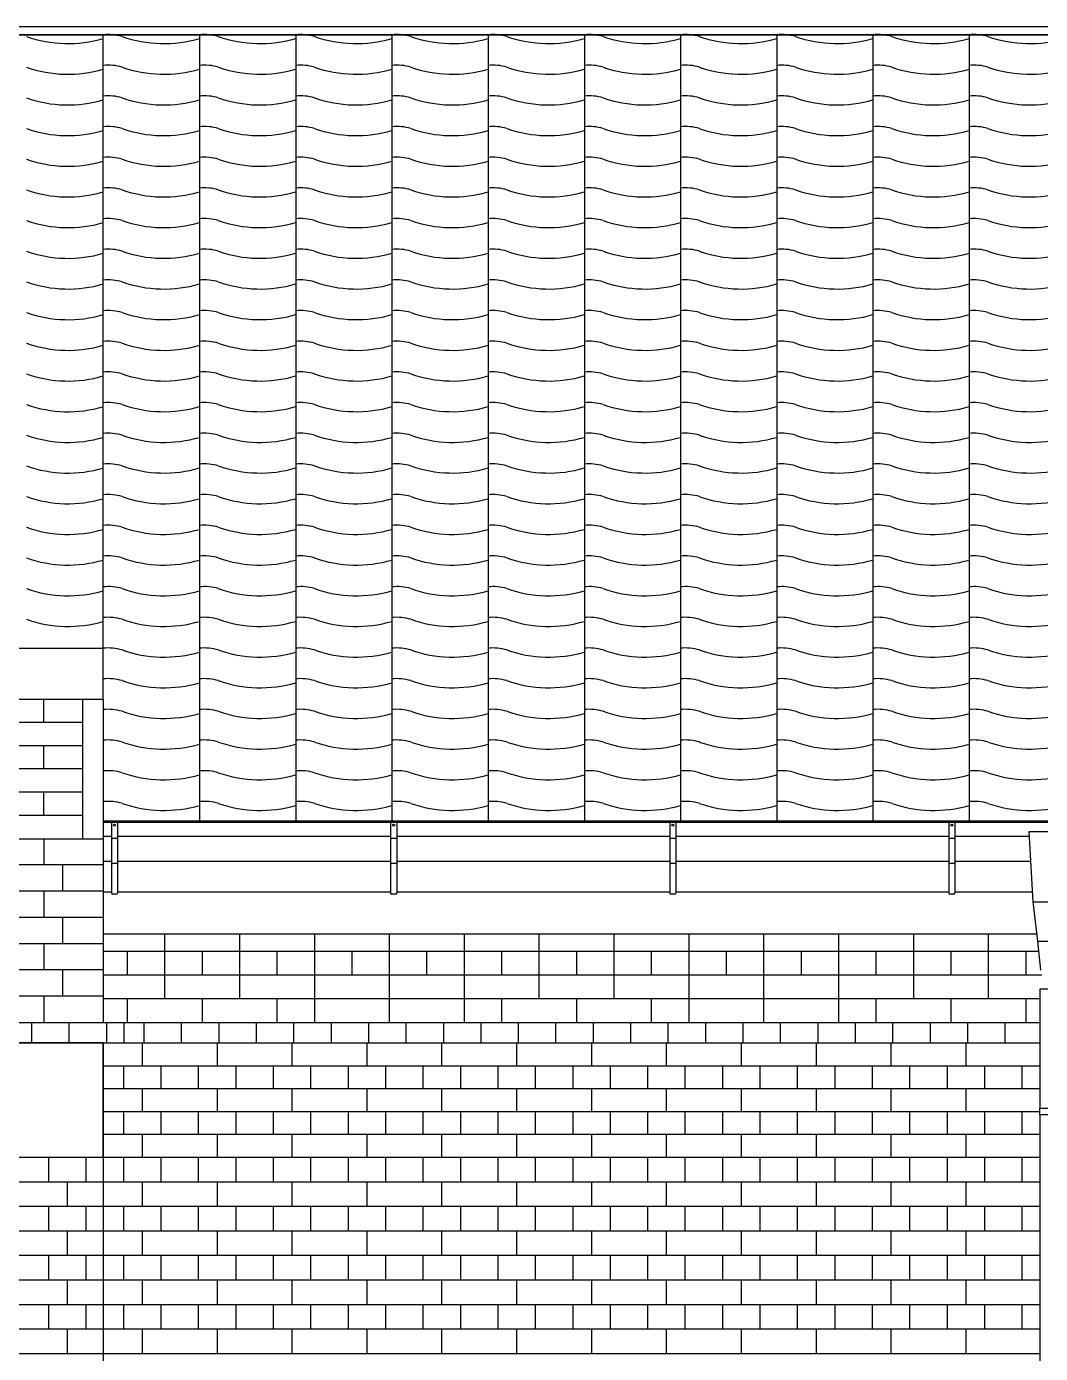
# Model space of a CAD drawing. Extents: x 101185 to 134825, y -129942 to -106182.
# Drawn here: x 120034 to 123013, y -118024 to -114124 of the extents above; entities that cross this region are included whole.
import ezdxf

# ---------------------------------------------------------------- set-up
doc = ezdxf.new("R2010")
doc.units = 0
doc.header["$LTSCALE"] = 50
doc.header["$MEASUREMENT"] = 0
for name, color, linetype in [('ele-3', 6, 'CONTINUOUS'), ('h', 5, 'CONTINUOUS'), ('HAT', 5, 'CONTINUOUS'), ('HATCH', 5, 'CONTINUOUS'), ('W-1', 3, 'CONTINUOUS'), ('WALLI', 4, 'CONTINUOUS'), ('WID', 4, 'CONTINUOUS')]:
    doc.layers.add(name, color=color, linetype=linetype)

msp = doc.modelspace()

# ---------------------------------------------------------------- linework, layer by layer
at = {"layer": 'ele-3'}
for p, q in [((112683.4, -114124.2), (123125.3, -114124.2)), ((123011.9, -116952.4), (123086.9, -116952.4)), ((123011.9, -117302.9), (123011.9, -116952.4)), ((120259.4, -117178.5), (123011.9, -117178.5)), ((120259.4, -117245.7), (123011.9, -117245.7)), ((120259.4, -117312.9), (123010.9, -117312.9)), ((123011.9, -118187.3), (123011.9, -117322.9)), ((120259.4, -117380.1), (123011.9, -117380.1)), ((120259.4, -117447.3), (123011.9, -117447.3))]:
    msp.add_line(p, q, dxfattribs=at)
for points in [[(120049.4, -117111.3), (120049.4, -117051.3)], [(120159.4, -117111.3), (120159.4, -117051.3)], [(120269.4, -117111.3), (120269.4, -117051.3)], [(120379.4, -117111.3), (120379.4, -117051.3)], [(120489.4, -117111.3), (120489.4, -117051.3)], [(120599.4, -117111.3), (120599.4, -117051.3)], [(120709.4, -117111.3), (120709.4, -117051.3)], [(120819.4, -117111.3), (120819.4, -117051.3)], [(120929.4, -117111.3), (120929.4, -117051.3)], [(121039.4, -117111.3), (121039.4, -117051.3)], [(121149.4, -117111.3), (121149.4, -117051.3)], [(121259.4, -117111.3), (121259.4, -117051.3)], [(121369.4, -117111.3), (121369.4, -117051.3)], [(121479.4, -117111.3), (121479.4, -117051.3)], [(121589.4, -117111.3), (121589.4, -117051.3)], [(121699.4, -117111.3), (121699.4, -117051.3)], [(121809.4, -117111.3), (121809.4, -117051.3)], [(121919.4, -117111.3), (121919.4, -117051.3)], [(122029.4, -117111.3), (122029.4, -117051.3)], [(122139.4, -117111.3), (122139.4, -117051.3)], [(122249.4, -117111.3), (122249.4, -117051.3)], [(122359.4, -117111.3), (122359.4, -117051.3)], [(122469.4, -117111.3), (122469.4, -117051.3)], [(122579.4, -117111.3), (122579.4, -117051.3)], [(122689.4, -117111.3), (122689.4, -117051.3)], [(122799.4, -117111.3), (122799.4, -117051.3)], [(122909.4, -117111.3), (122909.4, -117051.3)], [(120374.4, -117178.5), (120374.4, -117111.3)], [(120594.4, -117178.5), (120594.4, -117111.3)], [(120814.4, -117178.5), (120814.4, -117111.3)], [(121034.4, -117178.5), (121034.4, -117111.3)], [(121254.4, -117178.5), (121254.4, -117111.3)], [(121474.4, -117178.5), (121474.4, -117111.3)], [(121694.4, -117178.5), (121694.4, -117111.3)], [(121914.4, -117178.5), (121914.4, -117111.3)], [(122134.4, -117178.5), (122134.4, -117111.3)], [(122354.4, -117178.5), (122354.4, -117111.3)], [(122574.4, -117178.5), (122574.4, -117111.3)], [(122794.4, -117178.5), (122794.4, -117111.3)], [(120319.4, -117245.7), (120319.4, -117178.5)], [(120429.4, -117245.7), (120429.4, -117178.5)], [(120539.4, -117245.7), (120539.4, -117178.5)], [(120649.4, -117245.7), (120649.4, -117178.5)], [(120759.4, -117245.7), (120759.4, -117178.5)], [(120869.4, -117245.7), (120869.4, -117178.5)], [(120979.4, -117245.7), (120979.4, -117178.5)], [(121089.4, -117245.7), (121089.4, -117178.5)], [(121199.4, -117245.7), (121199.4, -117178.5)], [(121309.4, -117245.7), (121309.4, -117178.5)], [(121419.4, -117245.7), (121419.4, -117178.5)], [(121529.4, -117245.7), (121529.4, -117178.5)], [(121639.4, -117245.7), (121639.4, -117178.5)], [(121749.4, -117245.7), (121749.4, -117178.5)], [(121859.4, -117245.7), (121859.4, -117178.5)], [(121969.4, -117245.7), (121969.4, -117178.5)], [(122079.4, -117245.7), (122079.4, -117178.5)], [(122189.4, -117245.7), (122189.4, -117178.5)], [(122299.4, -117245.7), (122299.4, -117178.5)], [(122409.4, -117245.7), (122409.4, -117178.5)], [(122519.4, -117245.7), (122519.4, -117178.5)], [(122629.4, -117245.7), (122629.4, -117178.5)], [(122739.4, -117245.7), (122739.4, -117178.5)], [(122849.4, -117245.7), (122849.4, -117178.5)], [(122959.4, -117245.7), (122959.4, -117178.5)], [(120374.4, -117312.9), (120374.4, -117245.7)], [(120594.4, -117312.9), (120594.4, -117245.7)], [(120814.4, -117312.9), (120814.4, -117245.7)], [(121034.4, -117312.9), (121034.4, -117245.7)], [(121254.4, -117312.9), (121254.4, -117245.7)], [(121474.4, -117312.9), (121474.4, -117245.7)], [(121694.4, -117312.9), (121694.4, -117245.7)], [(121914.4, -117312.9), (121914.4, -117245.7)], [(122134.4, -117312.9), (122134.4, -117245.7)], [(122354.4, -117312.9), (122354.4, -117245.7)], [(122574.4, -117312.9), (122574.4, -117245.7)], [(122794.4, -117312.9), (122794.4, -117245.7)], [(120319.4, -117380.1), (120319.4, -117312.9)], [(120429.4, -117380.1), (120429.4, -117312.9)], [(120539.4, -117380.1), (120539.4, -117312.9)], [(120649.4, -117380.1), (120649.4, -117312.9)], [(120759.4, -117380.1), (120759.4, -117312.9)], [(120869.4, -117380.1), (120869.4, -117312.9)], [(120979.4, -117380.1), (120979.4, -117312.9)], [(121089.4, -117380.1), (121089.4, -117312.9)], [(121199.4, -117380.1), (121199.4, -117312.9)], [(121309.4, -117380.1), (121309.4, -117312.9)], [(121419.4, -117380.1), (121419.4, -117312.9)], [(121529.4, -117380.1), (121529.4, -117312.9)], [(121639.4, -117380.1), (121639.4, -117312.9)], [(121749.4, -117380.1), (121749.4, -117312.9)], [(121859.4, -117380.1), (121859.4, -117312.9)], [(121969.4, -117380.1), (121969.4, -117312.9)], [(122079.4, -117380.1), (122079.4, -117312.9)], [(122189.4, -117380.1), (122189.4, -117312.9)], [(122299.4, -117380.1), (122299.4, -117312.9)], [(122409.4, -117380.1), (122409.4, -117312.9)], [(122519.4, -117380.1), (122519.4, -117312.9)], [(122629.4, -117380.1), (122629.4, -117312.9)], [(122739.4, -117380.1), (122739.4, -117312.9)], [(122849.4, -117380.1), (122849.4, -117312.9)], [(122959.4, -117380.1), (122959.4, -117312.9)], [(120374.4, -117447.3), (120374.4, -117380.1)], [(120594.4, -117447.3), (120594.4, -117380.1)], [(120814.4, -117447.3), (120814.4, -117380.1)], [(121034.4, -117447.3), (121034.4, -117380.1)], [(121254.4, -117447.3), (121254.4, -117380.1)], [(121474.4, -117447.3), (121474.4, -117380.1)], [(121694.4, -117447.3), (121694.4, -117380.1)], [(121914.4, -117447.3), (121914.4, -117380.1)], [(122134.4, -117447.3), (122134.4, -117380.1)], [(122354.4, -117447.3), (122354.4, -117380.1)], [(122574.4, -117447.3), (122574.4, -117380.1)], [(122794.4, -117447.3), (122794.4, -117380.1)]]:
    msp.add_lwpolyline(points, dxfattribs=at)
at = {"layer": 'h'}
for p, q in [((120084.4, -116511.3), (120084.4, -116588.5)), ((120259.4, -116588.5), (119799.4, -116588.5)), ((120139.4, -116588.5), (120139.4, -116665.6)), ((120259.4, -116665.6), (119799.4, -116665.6)), ((120084.4, -116665.6), (120084.4, -116742.8)), ((120259.4, -116742.8), (119799.4, -116742.8)), ((120139.4, -116742.8), (120139.4, -116819.9)), ((120259.4, -116819.9), (119799.4, -116819.9)), ((120084.4, -116819.9), (120084.4, -116897.1)), ((120259.4, -116841.3), (123008, -116841.3)), ((120259.4, -116897.1), (119799.4, -116897.1)), ((120139.4, -116897.1), (120139.4, -116974.2)), ((120259.4, -116911.3), (123016.4, -116911.3)), ((120259.4, -116974.2), (119799.4, -116974.2)), ((120084.4, -116974.2), (120084.4, -117051.3)), ((120259.4, -116981.3), (123011.9, -116981.3)), ((120259.4, -117519.4), (123011.9, -117519.4)), ((120259.4, -117591.5), (123011.9, -117591.5)), ((120259.4, -117663.6), (123011.9, -117663.6)), ((120259.4, -117735.7), (123011.9, -117735.7)), ((120259.4, -117807.9), (123011.9, -117807.9)), ((120259.4, -117880), (123011.9, -117880)), ((120259.4, -117952.1), (123011.9, -117952.1)), ((120259.4, -118024.2), (123011.9, -118024.2))]:
    msp.add_line(p, q, dxfattribs=at)
for points in [[(120439.4, -116791.3), (120439.4, -116841.3)], [(120659.4, -116791.3), (120659.4, -116841.3)], [(120879.4, -116791.3), (120879.4, -116841.3)], [(121099.4, -116791.3), (121099.4, -116841.3)], [(121319.4, -116791.3), (121319.4, -116841.3)], [(121539.4, -116791.3), (121539.4, -116841.3)], [(121759.4, -116791.3), (121759.4, -116841.3)], [(121979.4, -116791.3), (121979.4, -116841.3)], [(122199.4, -116791.3), (122199.4, -116841.3)], [(122419.4, -116791.3), (122419.4, -116841.3)], [(122639.4, -116791.3), (122639.4, -116841.3)], [(122859.4, -116791.3), (122859.4, -116841.3)], [(120329.4, -116841.3), (120329.4, -116911.3)], [(120439.4, -116841.3), (120439.4, -116911.3)], [(120549.4, -116841.3), (120549.4, -116911.3)], [(120659.4, -116841.3), (120659.4, -116911.3)], [(120769.4, -116841.3), (120769.4, -116911.3)], [(120879.4, -116841.3), (120879.4, -116911.3)], [(120989.4, -116841.3), (120989.4, -116911.3)], [(121099.4, -116841.3), (121099.4, -116911.3)], [(121209.4, -116841.3), (121209.4, -116911.3)], [(121319.4, -116841.3), (121319.4, -116911.3)], [(121429.4, -116841.3), (121429.4, -116911.3)], [(121539.4, -116841.3), (121539.4, -116911.3)], [(121649.4, -116841.3), (121649.4, -116911.3)], [(121759.4, -116841.3), (121759.4, -116911.3)], [(121869.4, -116841.3), (121869.4, -116911.3)], [(121979.4, -116841.3), (121979.4, -116911.3)], [(122089.4, -116841.3), (122089.4, -116911.3)], [(122199.4, -116841.3), (122199.4, -116911.3)], [(122309.4, -116841.3), (122309.4, -116911.3)], [(122419.4, -116841.3), (122419.4, -116911.3)], [(122529.4, -116841.3), (122529.4, -116911.3)], [(122639.4, -116841.3), (122639.4, -116911.3)], [(122749.4, -116841.3), (122749.4, -116911.3)], [(122859.4, -116841.3), (122859.4, -116911.3)], [(122969.4, -116841.3), (122969.4, -116911.3)], [(120439.4, -116911.3), (120439.4, -116981.3)], [(120659.4, -116911.3), (120659.4, -116981.3)], [(120879.4, -116911.3), (120879.4, -116981.3)], [(121099.4, -116911.3), (121099.4, -116981.3)], [(121319.4, -116911.3), (121319.4, -116981.3)], [(121539.4, -116911.3), (121539.4, -116981.3)], [(121759.4, -116911.3), (121759.4, -116981.3)], [(121979.4, -116911.3), (121979.4, -116981.3)], [(122199.4, -116911.3), (122199.4, -116981.3)], [(122419.4, -116911.3), (122419.4, -116981.3)], [(122639.4, -116911.3), (122639.4, -116981.3)], [(122859.4, -116911.3), (122859.4, -116981.3)], [(120329.4, -116981.3), (120329.4, -117051.3)], [(120549.4, -116981.3), (120549.4, -117051.3)], [(120769.4, -116981.3), (120769.4, -117051.3)], [(120879.4, -116981.3), (120879.4, -117051.3)], [(121099.4, -116981.3), (121099.4, -117051.3)], [(121319.4, -116981.3), (121319.4, -117051.3)], [(121429.4, -116981.3), (121429.4, -117051.3)], [(121649.4, -116981.3), (121649.4, -117051.3)], [(121869.4, -116981.3), (121869.4, -117051.3)], [(121979.4, -116981.3), (121979.4, -117051.3)], [(122199.4, -116981.3), (122199.4, -117051.3)], [(122419.4, -116981.3), (122419.4, -117051.3)], [(122529.4, -116981.3), (122529.4, -117051.3)], [(122749.4, -116981.3), (122749.4, -117051.3)], [(122969.4, -116981.3), (122969.4, -117051.3)], [(120319.4, -117519.4), (120319.4, -117447.3)], [(120429.4, -117519.4), (120429.4, -117447.3)], [(120539.4, -117519.4), (120539.4, -117447.3)], [(120649.4, -117519.4), (120649.4, -117447.3)], [(120759.4, -117519.4), (120759.4, -117447.3)], [(120869.4, -117519.4), (120869.4, -117447.3)], [(120979.4, -117519.4), (120979.4, -117447.3)], [(121089.4, -117519.4), (121089.4, -117447.3)], [(121199.4, -117519.4), (121199.4, -117447.3)], [(121309.4, -117519.4), (121309.4, -117447.3)], [(121419.4, -117519.4), (121419.4, -117447.3)], [(121529.4, -117519.4), (121529.4, -117447.3)], [(121639.4, -117519.4), (121639.4, -117447.3)], [(121749.4, -117519.4), (121749.4, -117447.3)], [(121859.4, -117519.4), (121859.4, -117447.3)], [(121969.4, -117519.4), (121969.4, -117447.3)], [(122079.4, -117519.4), (122079.4, -117447.3)], [(122189.4, -117519.4), (122189.4, -117447.3)], [(122299.4, -117519.4), (122299.4, -117447.3)], [(122409.4, -117519.4), (122409.4, -117447.3)], [(122519.4, -117519.4), (122519.4, -117447.3)], [(122629.4, -117519.4), (122629.4, -117447.3)], [(122739.4, -117519.4), (122739.4, -117447.3)], [(122849.4, -117519.4), (122849.4, -117447.3)], [(122959.4, -117519.4), (122959.4, -117447.3)], [(120374.4, -117591.5), (120374.4, -117519.4)], [(120594.4, -117591.5), (120594.4, -117519.4)], [(120814.4, -117591.5), (120814.4, -117519.4)], [(121034.4, -117591.5), (121034.4, -117519.4)], [(121254.4, -117591.5), (121254.4, -117519.4)], [(121474.4, -117591.5), (121474.4, -117519.4)], [(121694.4, -117591.5), (121694.4, -117519.4)], [(121914.4, -117591.5), (121914.4, -117519.4)], [(122134.4, -117591.5), (122134.4, -117519.4)], [(122354.4, -117591.5), (122354.4, -117519.4)], [(122574.4, -117591.5), (122574.4, -117519.4)], [(122794.4, -117591.5), (122794.4, -117519.4)], [(120319.4, -117663.6), (120319.4, -117591.5)], [(120429.4, -117663.6), (120429.4, -117591.5)], [(120539.4, -117663.6), (120539.4, -117591.5)], [(120649.4, -117663.6), (120649.4, -117591.5)], [(120759.4, -117663.6), (120759.4, -117591.5)], [(120869.4, -117663.6), (120869.4, -117591.5)], [(120979.4, -117663.6), (120979.4, -117591.5)], [(121089.4, -117663.6), (121089.4, -117591.5)], [(121199.4, -117663.6), (121199.4, -117591.5)], [(121309.4, -117663.6), (121309.4, -117591.5)], [(121419.4, -117663.6), (121419.4, -117591.5)], [(121529.4, -117663.6), (121529.4, -117591.5)], [(121639.4, -117663.6), (121639.4, -117591.5)], [(121749.4, -117663.6), (121749.4, -117591.5)], [(121859.4, -117663.6), (121859.4, -117591.5)], [(121969.4, -117663.6), (121969.4, -117591.5)], [(122079.4, -117663.6), (122079.4, -117591.5)], [(122189.4, -117663.6), (122189.4, -117591.5)], [(122299.4, -117663.6), (122299.4, -117591.5)], [(122409.4, -117663.6), (122409.4, -117591.5)], [(122519.4, -117663.6), (122519.4, -117591.5)], [(122629.4, -117663.6), (122629.4, -117591.5)], [(122739.4, -117663.6), (122739.4, -117591.5)], [(122849.4, -117663.6), (122849.4, -117591.5)], [(122959.4, -117663.6), (122959.4, -117591.5)], [(120374.4, -117735.7), (120374.4, -117663.6)], [(120594.4, -117735.7), (120594.4, -117663.6)], [(120814.4, -117735.7), (120814.4, -117663.6)], [(121034.4, -117735.7), (121034.4, -117663.6)], [(121254.4, -117735.7), (121254.4, -117663.6)], [(121474.4, -117735.7), (121474.4, -117663.6)], [(121694.4, -117735.7), (121694.4, -117663.6)], [(121914.4, -117735.7), (121914.4, -117663.6)], [(122134.4, -117735.7), (122134.4, -117663.6)], [(122354.4, -117735.7), (122354.4, -117663.6)], [(122574.4, -117735.7), (122574.4, -117663.6)], [(122794.4, -117735.7), (122794.4, -117663.6)], [(120319.4, -117807.9), (120319.4, -117735.7)], [(120429.4, -117807.9), (120429.4, -117735.7)], [(120539.4, -117807.9), (120539.4, -117735.7)], [(120649.4, -117807.9), (120649.4, -117735.7)], [(120759.4, -117807.9), (120759.4, -117735.7)], [(120869.4, -117807.9), (120869.4, -117735.7)], [(120979.4, -117807.9), (120979.4, -117735.7)], [(121089.4, -117807.9), (121089.4, -117735.7)], [(121199.4, -117807.9), (121199.4, -117735.7)], [(121309.4, -117807.9), (121309.4, -117735.7)], [(121419.4, -117807.9), (121419.4, -117735.7)], [(121529.4, -117807.9), (121529.4, -117735.7)], [(121639.4, -117807.9), (121639.4, -117735.7)], [(121749.4, -117807.9), (121749.4, -117735.7)], [(121859.4, -117807.9), (121859.4, -117735.7)], [(121969.4, -117807.9), (121969.4, -117735.7)], [(122079.4, -117807.9), (122079.4, -117735.7)], [(122189.4, -117807.9), (122189.4, -117735.7)], [(122299.4, -117807.9), (122299.4, -117735.7)], [(122409.4, -117807.9), (122409.4, -117735.7)], [(122519.4, -117807.9), (122519.4, -117735.7)], [(122629.4, -117807.9), (122629.4, -117735.7)], [(122739.4, -117807.9), (122739.4, -117735.7)], [(122849.4, -117807.9), (122849.4, -117735.7)], [(122959.4, -117807.9), (122959.4, -117735.7)], [(120374.4, -117880), (120374.4, -117807.9)], [(120594.4, -117880), (120594.4, -117807.9)], [(120814.4, -117880), (120814.4, -117807.9)], [(121034.4, -117880), (121034.4, -117807.9)], [(121254.4, -117880), (121254.4, -117807.9)], [(121474.4, -117880), (121474.4, -117807.9)], [(121694.4, -117880), (121694.4, -117807.9)], [(121914.4, -117880), (121914.4, -117807.9)], [(122134.4, -117880), (122134.4, -117807.9)], [(122354.4, -117880), (122354.4, -117807.9)], [(122574.4, -117880), (122574.4, -117807.9)], [(122794.4, -117880), (122794.4, -117807.9)], [(120319.4, -117952.1), (120319.4, -117880)], [(120429.4, -117952.1), (120429.4, -117880)], [(120539.4, -117952.1), (120539.4, -117880)], [(120649.4, -117952.1), (120649.4, -117880)], [(120759.4, -117952.1), (120759.4, -117880)], [(120869.4, -117952.1), (120869.4, -117880)], [(120979.4, -117952.1), (120979.4, -117880)], [(121089.4, -117952.1), (121089.4, -117880)], [(121199.4, -117952.1), (121199.4, -117880)], [(121309.4, -117952.1), (121309.4, -117880)], [(121419.4, -117952.1), (121419.4, -117880)], [(121529.4, -117952.1), (121529.4, -117880)], [(121639.4, -117952.1), (121639.4, -117880)], [(121749.4, -117952.1), (121749.4, -117880)], [(121859.4, -117952.1), (121859.4, -117880)], [(121969.4, -117952.1), (121969.4, -117880)], [(122079.4, -117952.1), (122079.4, -117880)], [(122189.4, -117952.1), (122189.4, -117880)], [(122299.4, -117952.1), (122299.4, -117880)], [(122409.4, -117952.1), (122409.4, -117880)], [(122519.4, -117952.1), (122519.4, -117880)], [(122629.4, -117952.1), (122629.4, -117880)], [(122739.4, -117952.1), (122739.4, -117880)], [(122849.4, -117952.1), (122849.4, -117880)], [(122959.4, -117952.1), (122959.4, -117880)], [(120374.4, -118024.2), (120374.4, -117952.1)], [(120594.4, -118024.2), (120594.4, -117952.1)], [(120814.4, -118024.2), (120814.4, -117952.1)], [(121034.4, -118024.2), (121034.4, -117952.1)], [(121254.4, -118024.2), (121254.4, -117952.1)], [(121474.4, -118024.2), (121474.4, -117952.1)], [(121694.4, -118024.2), (121694.4, -117952.1)], [(121914.4, -118024.2), (121914.4, -117952.1)], [(122134.4, -118024.2), (122134.4, -117952.1)], [(122354.4, -118024.2), (122354.4, -117952.1)], [(122574.4, -118024.2), (122574.4, -117952.1)], [(122794.4, -118024.2), (122794.4, -117952.1)]]:
    msp.add_lwpolyline(points, dxfattribs=at)
at = {"layer": 'HAT'}
for centre, radius, start, end in [((120156, -113807.3), 367, 250.5449, 286.3543), ((120273.5, -114294.1), 146.7, 73.7335, 95.5336), ((120437.8, -113801.3), 373, 250.7046, 286.2204), ((120556.2, -114294.1), 146.7, 73.7335, 95.5336), ((120720.5, -113801.3), 373, 250.7046, 286.2204), ((120838.8, -114294.1), 146.7, 73.7335, 95.5336), ((121003.2, -113801.3), 373, 250.7046, 286.2204), ((121121.5, -114294.1), 146.7, 73.7335, 95.5336), ((121285.8, -113801.3), 373, 250.7046, 286.2204), ((121404.2, -114294.1), 146.7, 73.7335, 95.5336), ((121568.5, -113801.3), 373, 250.7046, 286.2204), ((121686.8, -114294.1), 146.7, 73.7335, 95.5336), ((121851.2, -113801.3), 373, 250.7046, 286.2204), ((121969.5, -114294.1), 146.7, 73.7335, 95.5336), ((122133.8, -113801.3), 373, 250.7046, 286.2204), ((122252.2, -114294.1), 146.7, 73.7335, 95.5336), ((122416.5, -113801.3), 373, 250.7046, 286.2204), ((122534.8, -114294.1), 146.7, 73.7335, 95.5336), ((122699.2, -113801.3), 373, 250.7046, 286.2204), ((122817.5, -114294.1), 146.7, 73.7335, 95.5336), ((122981.8, -113801.3), 373, 250.7046, 286.2204), ((120156, -113897.5), 367, 250.5449, 286.3543), ((120273.5, -114384.3), 146.7, 73.7335, 95.5336), ((120437.8, -113891.4), 373, 250.7046, 286.2204), ((120556.2, -114384.3), 146.7, 73.7335, 95.5336), ((120720.5, -113891.4), 373, 250.7046, 286.2204), ((120838.8, -114384.3), 146.7, 73.7335, 95.5336), ((121003.2, -113891.4), 373, 250.7046, 286.2204), ((121121.5, -114384.3), 146.7, 73.7335, 95.5336), ((121285.8, -113891.4), 373, 250.7046, 286.2204), ((121404.2, -114384.3), 146.7, 73.7335, 95.5336), ((121568.5, -113891.4), 373, 250.7046, 286.2204), ((121686.8, -114384.3), 146.7, 73.7335, 95.5336), ((121851.2, -113891.4), 373, 250.7046, 286.2204), ((121969.5, -114384.3), 146.7, 73.7335, 95.5336), ((122133.8, -113891.4), 373, 250.7046, 286.2204), ((122252.2, -114384.3), 146.7, 73.7335, 95.5336), ((122416.5, -113891.4), 373, 250.7046, 286.2204), ((122534.8, -114384.3), 146.7, 73.7335, 95.5336), ((122699.2, -113891.4), 373, 250.7046, 286.2204), ((122817.5, -114384.3), 146.7, 73.7335, 95.5336), ((122981.8, -113891.4), 373, 250.7046, 286.2204), ((120156, -113987.7), 367, 250.5449, 286.3543), ((120273.5, -114474.4), 146.7, 73.7335, 95.5336), ((120437.8, -113981.6), 373, 250.7046, 286.2204), ((120556.2, -114474.4), 146.7, 73.7335, 95.5336), ((120720.5, -113981.6), 373, 250.7046, 286.2204), ((120838.8, -114474.4), 146.7, 73.7335, 95.5336), ((121003.2, -113981.6), 373, 250.7046, 286.2204), ((121121.5, -114474.4), 146.7, 73.7335, 95.5336), ((121285.8, -113981.6), 373, 250.7046, 286.2204), ((121404.2, -114474.4), 146.7, 73.7335, 95.5336), ((121568.5, -113981.6), 373, 250.7046, 286.2204), ((121686.8, -114474.4), 146.7, 73.7335, 95.5336), ((121851.2, -113981.6), 373, 250.7046, 286.2204), ((121969.5, -114474.4), 146.7, 73.7335, 95.5336), ((122133.8, -113981.6), 373, 250.7046, 286.2204), ((122252.2, -114474.4), 146.7, 73.7335, 95.5336), ((122416.5, -113981.6), 373, 250.7046, 286.2204), ((122534.8, -114474.4), 146.7, 73.7335, 95.5336), ((122699.2, -113981.6), 373, 250.7046, 286.2204), ((122817.5, -114474.4), 146.7, 73.7335, 95.5336), ((122981.8, -113981.6), 373, 250.7046, 286.2204), ((120156, -114077.8), 367, 250.5449, 286.3543), ((120273.5, -114564.6), 146.7, 73.7335, 95.5336), ((120437.8, -114071.8), 373, 250.7046, 286.2204), ((120556.2, -114564.6), 146.7, 73.7335, 95.5336), ((120720.5, -114071.8), 373, 250.7046, 286.2204), ((120838.8, -114564.6), 146.7, 73.7335, 95.5336), ((121003.2, -114071.8), 373, 250.7046, 286.2204), ((121121.5, -114564.6), 146.7, 73.7335, 95.5336), ((121285.8, -114071.8), 373, 250.7046, 286.2204), ((121404.2, -114564.6), 146.7, 73.7335, 95.5336), ((121568.5, -114071.8), 373, 250.7046, 286.2204), ((121686.8, -114564.6), 146.7, 73.7335, 95.5336), ((121851.2, -114071.8), 373, 250.7046, 286.2204), ((121969.5, -114564.6), 146.7, 73.7335, 95.5336), ((122133.8, -114071.8), 373, 250.7046, 286.2204), ((122252.2, -114564.6), 146.7, 73.7335, 95.5336), ((122416.5, -114071.8), 373, 250.7046, 286.2204), ((122534.8, -114564.6), 146.7, 73.7335, 95.5336), ((122699.2, -114071.8), 373, 250.7046, 286.2204), ((122817.5, -114564.6), 146.7, 73.7335, 95.5336), ((122981.8, -114071.8), 373, 250.7046, 286.2204), ((120156, -114168), 367, 250.5449, 286.3543), ((120273.5, -114654.8), 146.7, 73.7335, 95.5336), ((120437.8, -114161.9), 373, 250.7046, 286.2204), ((120556.2, -114654.8), 146.7, 73.7335, 95.5336), ((120720.5, -114161.9), 373, 250.7046, 286.2204), ((120838.8, -114654.8), 146.7, 73.7335, 95.5336), ((121003.2, -114161.9), 373, 250.7046, 286.2204), ((121121.5, -114654.8), 146.7, 73.7335, 95.5336), ((121285.8, -114161.9), 373, 250.7046, 286.2204), ((121404.2, -114654.8), 146.7, 73.7335, 95.5336), ((121568.5, -114161.9), 373, 250.7046, 286.2204), ((121686.8, -114654.8), 146.7, 73.7335, 95.5336), ((121851.2, -114161.9), 373, 250.7046, 286.2204), ((121969.5, -114654.8), 146.7, 73.7335, 95.5336), ((122133.8, -114161.9), 373, 250.7046, 286.2204), ((122252.2, -114654.8), 146.7, 73.7335, 95.5336), ((122416.5, -114161.9), 373, 250.7046, 286.2204), ((122534.8, -114654.8), 146.7, 73.7335, 95.5336), ((122699.2, -114161.9), 373, 250.7046, 286.2204), ((122817.5, -114654.8), 146.7, 73.7335, 95.5336), ((122981.8, -114161.9), 373, 250.7046, 286.2204), ((120156, -114258.1), 367, 250.5449, 286.3543), ((120273.5, -114744.9), 146.7, 73.7335, 95.5336), ((120437.8, -114252.1), 373, 250.7046, 286.2204), ((120556.2, -114744.9), 146.7, 73.7335, 95.5336), ((120720.5, -114252.1), 373, 250.7046, 286.2204), ((120838.8, -114744.9), 146.7, 73.7335, 95.5336), ((121003.2, -114252.1), 373, 250.7046, 286.2204), ((121121.5, -114744.9), 146.7, 73.7335, 95.5336), ((121285.8, -114252.1), 373, 250.7046, 286.2204), ((121404.2, -114744.9), 146.7, 73.7335, 95.5336), ((121568.5, -114252.1), 373, 250.7046, 286.2204), ((121686.8, -114744.9), 146.7, 73.7335, 95.5336), ((121851.2, -114252.1), 373, 250.7046, 286.2204), ((121969.5, -114744.9), 146.7, 73.7335, 95.5336), ((122133.8, -114252.1), 373, 250.7046, 286.2204), ((122252.2, -114744.9), 146.7, 73.7335, 95.5336), ((122416.5, -114252.1), 373, 250.7046, 286.2204), ((122534.8, -114744.9), 146.7, 73.7335, 95.5336), ((122699.2, -114252.1), 373, 250.7046, 286.2204), ((122817.5, -114744.9), 146.7, 73.7335, 95.5336), ((122981.8, -114252.1), 373, 250.7046, 286.2204), ((120156, -114348.3), 367, 250.5449, 286.3543), ((120273.5, -114835.1), 146.7, 73.7335, 95.5336), ((120437.8, -114342.2), 373, 250.7046, 286.2204), ((120556.2, -114835.1), 146.7, 73.7335, 95.5336), ((120720.5, -114342.2), 373, 250.7046, 286.2204), ((120838.8, -114835.1), 146.7, 73.7335, 95.5336), ((121003.2, -114342.2), 373, 250.7046, 286.2204), ((121121.5, -114835.1), 146.7, 73.7335, 95.5336), ((121285.8, -114342.2), 373, 250.7046, 286.2204), ((121404.2, -114835.1), 146.7, 73.7335, 95.5336), ((121568.5, -114342.2), 373, 250.7046, 286.2204), ((121686.8, -114835.1), 146.7, 73.7335, 95.5336), ((121851.2, -114342.2), 373, 250.7046, 286.2204), ((121969.5, -114835.1), 146.7, 73.7335, 95.5336), ((122133.8, -114342.2), 373, 250.7046, 286.2204), ((122252.2, -114835.1), 146.7, 73.7335, 95.5336), ((122416.5, -114342.2), 373, 250.7046, 286.2204), ((122534.8, -114835.1), 146.7, 73.7335, 95.5336), ((122699.2, -114342.2), 373, 250.7046, 286.2204), ((122817.5, -114835.1), 146.7, 73.7335, 95.5336), ((122981.8, -114342.2), 373, 250.7046, 286.2204), ((120156, -114438.5), 367, 250.5449, 286.3543), ((120273.5, -114925.2), 146.7, 73.7335, 95.5336), ((120437.8, -114432.4), 373, 250.7046, 286.2204), ((120556.2, -114925.2), 146.7, 73.7335, 95.5336), ((120720.5, -114432.4), 373, 250.7046, 286.2204), ((120838.8, -114925.2), 146.7, 73.7335, 95.5336), ((121003.2, -114432.4), 373, 250.7046, 286.2204), ((121121.5, -114925.2), 146.7, 73.7335, 95.5336), ((121285.8, -114432.4), 373, 250.7046, 286.2204), ((121404.2, -114925.2), 146.7, 73.7335, 95.5336), ((121568.5, -114432.4), 373, 250.7046, 286.2204), ((121686.8, -114925.2), 146.7, 73.7335, 95.5336), ((121851.2, -114432.4), 373, 250.7046, 286.2204), ((121969.5, -114925.2), 146.7, 73.7335, 95.5336), ((122133.8, -114432.4), 373, 250.7046, 286.2204), ((122252.2, -114925.2), 146.7, 73.7335, 95.5336), ((122416.5, -114432.4), 373, 250.7046, 286.2204), ((122534.8, -114925.2), 146.7, 73.7335, 95.5336), ((122699.2, -114432.4), 373, 250.7046, 286.2204), ((122817.5, -114925.2), 146.7, 73.7335, 95.5336), ((122981.8, -114432.4), 373, 250.7046, 286.2204), ((120156, -114528.6), 367, 250.5449, 286.3543), ((120273.5, -115015.4), 146.7, 73.7335, 95.5336), ((120437.8, -114522.6), 373, 250.7046, 286.2204), ((120556.2, -115015.4), 146.7, 73.7335, 95.5336), ((120720.5, -114522.6), 373, 250.7046, 286.2204), ((120838.8, -115015.4), 146.7, 73.7335, 95.5336), ((121003.2, -114522.6), 373, 250.7046, 286.2204), ((121121.5, -115015.4), 146.7, 73.7335, 95.5336), ((121285.8, -114522.6), 373, 250.7046, 286.2204), ((121404.2, -115015.4), 146.7, 73.7335, 95.5336), ((121568.5, -114522.6), 373, 250.7046, 286.2204), ((121686.8, -115015.4), 146.7, 73.7335, 95.5336), ((121851.2, -114522.6), 373, 250.7046, 286.2204), ((121969.5, -115015.4), 146.7, 73.7335, 95.5336), ((122133.8, -114522.6), 373, 250.7046, 286.2204), ((122252.2, -115015.4), 146.7, 73.7335, 95.5336), ((122416.5, -114522.6), 373, 250.7046, 286.2204), ((122534.8, -115015.4), 146.7, 73.7335, 95.5336), ((122699.2, -114522.6), 373, 250.7046, 286.2204), ((122817.5, -115015.4), 146.7, 73.7335, 95.5336), ((122981.8, -114522.6), 373, 250.7046, 286.2204), ((120156, -114618.8), 367, 250.5449, 286.3543), ((120273.5, -115105.6), 146.7, 73.7335, 95.5336), ((120437.8, -114612.7), 373, 250.7046, 286.2204), ((120556.2, -115105.6), 146.7, 73.7335, 95.5336), ((120720.5, -114612.7), 373, 250.7046, 286.2204), ((120838.8, -115105.6), 146.7, 73.7335, 95.5336), ((121003.2, -114612.7), 373, 250.7046, 286.2204), ((121121.5, -115105.6), 146.7, 73.7335, 95.5336), ((121285.8, -114612.7), 373, 250.7046, 286.2204), ((121404.2, -115105.6), 146.7, 73.7335, 95.5336), ((121568.5, -114612.7), 373, 250.7046, 286.2204), ((121686.8, -115105.6), 146.7, 73.7335, 95.5336), ((121851.2, -114612.7), 373, 250.7046, 286.2204), ((121969.5, -115105.6), 146.7, 73.7335, 95.5336), ((122133.8, -114612.7), 373, 250.7046, 286.2204), ((122252.2, -115105.6), 146.7, 73.7335, 95.5336), ((122416.5, -114612.7), 373, 250.7046, 286.2204), ((122534.8, -115105.6), 146.7, 73.7335, 95.5336), ((122699.2, -114612.7), 373, 250.7046, 286.2204), ((122817.5, -115105.6), 146.7, 73.7335, 95.5336), ((122981.8, -114612.7), 373, 250.7046, 286.2204), ((120273.5, -115195.7), 146.7, 73.7335, 95.5336), ((120556.2, -115195.7), 146.7, 73.7335, 95.5336), ((120838.8, -115195.7), 146.7, 73.7335, 95.5336), ((121121.5, -115195.7), 146.7, 73.7335, 95.5336), ((121404.2, -115195.7), 146.7, 73.7335, 95.5336), ((121686.8, -115195.7), 146.7, 73.7335, 95.5336), ((121969.5, -115195.7), 146.7, 73.7335, 95.5336), ((122252.2, -115195.7), 146.7, 73.7335, 95.5336), ((122534.8, -115195.7), 146.7, 73.7335, 95.5336), ((122817.5, -115195.7), 146.7, 73.7335, 95.5336), ((120156, -114708.9), 367, 250.5449, 286.3543), ((120437.8, -114702.9), 373, 250.7046, 286.2204), ((120720.5, -114702.9), 373, 250.7046, 286.2204), ((121003.2, -114702.9), 373, 250.7046, 286.2204), ((121285.8, -114702.9), 373, 250.7046, 286.2204), ((121568.5, -114702.9), 373, 250.7046, 286.2204), ((121851.2, -114702.9), 373, 250.7046, 286.2204), ((122133.8, -114702.9), 373, 250.7046, 286.2204), ((122416.5, -114702.9), 373, 250.7046, 286.2204), ((122699.2, -114702.9), 373, 250.7046, 286.2204), ((122981.8, -114702.9), 373, 250.7046, 286.2204), ((120156, -114799.1), 367, 250.5449, 286.3543), ((120273.5, -115285.9), 146.7, 73.7335, 95.5336), ((120437.8, -114793), 373, 250.7046, 286.2204), ((120556.2, -115285.9), 146.7, 73.7335, 95.5336), ((120720.5, -114793), 373, 250.7046, 286.2204), ((120838.8, -115285.9), 146.7, 73.7335, 95.5336), ((121003.2, -114793), 373, 250.7046, 286.2204), ((121121.5, -115285.9), 146.7, 73.7335, 95.5336), ((121285.8, -114793), 373, 250.7046, 286.2204), ((121404.2, -115285.9), 146.7, 73.7335, 95.5336), ((121568.5, -114793), 373, 250.7046, 286.2204), ((121686.8, -115285.9), 146.7, 73.7335, 95.5336), ((121851.2, -114793), 373, 250.7046, 286.2204), ((121969.5, -115285.9), 146.7, 73.7335, 95.5336), ((122133.8, -114793), 373, 250.7046, 286.2204), ((122252.2, -115285.9), 146.7, 73.7335, 95.5336), ((122416.5, -114793), 373, 250.7046, 286.2204), ((122534.8, -115285.9), 146.7, 73.7335, 95.5336), ((122699.2, -114793), 373, 250.7046, 286.2204), ((122817.5, -115285.9), 146.7, 73.7335, 95.5336), ((122981.8, -114793), 373, 250.7046, 286.2204), ((120156, -114889.3), 367, 250.5449, 286.3543), ((120273.5, -115376), 146.7, 73.7335, 95.5336), ((120437.8, -114883.2), 373, 250.7046, 286.2204), ((120556.2, -115376), 146.7, 73.7335, 95.5336), ((120720.5, -114883.2), 373, 250.7046, 286.2204), ((120838.8, -115376), 146.7, 73.7335, 95.5336), ((121003.2, -114883.2), 373, 250.7046, 286.2204), ((121121.5, -115376), 146.7, 73.7335, 95.5336), ((121285.8, -114883.2), 373, 250.7046, 286.2204), ((121404.2, -115376), 146.7, 73.7335, 95.5336), ((121568.5, -114883.2), 373, 250.7046, 286.2204), ((121686.8, -115376), 146.7, 73.7335, 95.5336), ((121851.2, -114883.2), 373, 250.7046, 286.2204), ((121969.5, -115376), 146.7, 73.7335, 95.5336), ((122133.8, -114883.2), 373, 250.7046, 286.2204), ((122252.2, -115376), 146.7, 73.7335, 95.5336), ((122416.5, -114883.2), 373, 250.7046, 286.2204), ((122534.8, -115376), 146.7, 73.7335, 95.5336), ((122699.2, -114883.2), 373, 250.7046, 286.2204), ((122817.5, -115376), 146.7, 73.7335, 95.5336), ((122981.8, -114883.2), 373, 250.7046, 286.2204), ((120273.5, -115466.2), 146.7, 73.7335, 95.5336), ((120556.2, -115466.2), 146.7, 73.7335, 95.5336), ((120838.8, -115466.2), 146.7, 73.7335, 95.5336), ((121121.5, -115466.2), 146.7, 73.7335, 95.5336), ((121404.2, -115466.2), 146.7, 73.7335, 95.5336), ((121686.8, -115466.2), 146.7, 73.7335, 95.5336), ((121969.5, -115466.2), 146.7, 73.7335, 95.5336), ((122252.2, -115466.2), 146.7, 73.7335, 95.5336), ((122534.8, -115466.2), 146.7, 73.7335, 95.5336), ((122817.5, -115466.2), 146.7, 73.7335, 95.5336), ((120156, -114979.4), 367, 250.5449, 286.3543), ((120437.8, -114973.4), 373, 250.7046, 286.2204), ((120720.5, -114973.4), 373, 250.7046, 286.2204), ((121003.2, -114973.4), 373, 250.7046, 286.2204), ((121285.8, -114973.4), 373, 250.7046, 286.2204), ((121568.5, -114973.4), 373, 250.7046, 286.2204), ((121851.2, -114973.4), 373, 250.7046, 286.2204), ((122133.8, -114973.4), 373, 250.7046, 286.2204), ((122416.5, -114973.4), 373, 250.7046, 286.2204), ((122699.2, -114973.4), 373, 250.7046, 286.2204), ((122981.8, -114973.4), 373, 250.7046, 286.2204), ((120156, -115069.6), 367, 250.5449, 286.3543), ((120273.5, -115556.4), 146.7, 73.7335, 95.5336), ((120437.8, -115063.5), 373, 250.7046, 286.2204), ((120556.2, -115556.4), 146.7, 73.7335, 95.5336), ((120720.5, -115063.5), 373, 250.7046, 286.2204), ((120838.8, -115556.4), 146.7, 73.7335, 95.5336), ((121003.2, -115063.5), 373, 250.7046, 286.2204), ((121121.5, -115556.4), 146.7, 73.7335, 95.5336), ((121285.8, -115063.5), 373, 250.7046, 286.2204), ((121404.2, -115556.4), 146.7, 73.7335, 95.5336), ((121568.5, -115063.5), 373, 250.7046, 286.2204), ((121686.8, -115556.4), 146.7, 73.7335, 95.5336), ((121851.2, -115063.5), 373, 250.7046, 286.2204), ((121969.5, -115556.4), 146.7, 73.7335, 95.5336), ((122133.8, -115063.5), 373, 250.7046, 286.2204), ((122252.2, -115556.4), 146.7, 73.7335, 95.5336), ((122416.5, -115063.5), 373, 250.7046, 286.2204), ((122534.8, -115556.4), 146.7, 73.7335, 95.5336), ((122699.2, -115063.5), 373, 250.7046, 286.2204), ((122817.5, -115556.4), 146.7, 73.7335, 95.5336), ((122981.8, -115063.5), 373, 250.7046, 286.2204), ((120156, -115159.7), 367, 250.5449, 286.3543), ((120273.5, -115646.5), 146.7, 73.7335, 95.5336), ((120437.8, -115153.7), 373, 250.7046, 286.2204), ((120556.2, -115646.5), 146.7, 73.7335, 95.5336), ((120720.5, -115153.7), 373, 250.7046, 286.2204), ((120838.8, -115646.5), 146.7, 73.7335, 95.5336), ((121003.2, -115153.7), 373, 250.7046, 286.2204), ((121121.5, -115646.5), 146.7, 73.7335, 95.5336), ((121285.8, -115153.7), 373, 250.7046, 286.2204), ((121404.2, -115646.5), 146.7, 73.7335, 95.5336), ((121568.5, -115153.7), 373, 250.7046, 286.2204), ((121686.8, -115646.5), 146.7, 73.7335, 95.5336), ((121851.2, -115153.7), 373, 250.7046, 286.2204), ((121969.5, -115646.5), 146.7, 73.7335, 95.5336), ((122133.8, -115153.7), 373, 250.7046, 286.2204), ((122252.2, -115646.5), 146.7, 73.7335, 95.5336), ((122416.5, -115153.7), 373, 250.7046, 286.2204), ((122534.8, -115646.5), 146.7, 73.7335, 95.5336), ((122699.2, -115153.7), 373, 250.7046, 286.2204), ((122817.5, -115646.5), 146.7, 73.7335, 95.5336), ((122981.8, -115153.7), 373, 250.7046, 286.2204), ((120156, -115249.9), 367, 250.5449, 286.3543), ((120273.5, -115736.7), 146.7, 73.7335, 95.5336), ((120437.8, -115243.8), 373, 250.7046, 286.2204), ((120556.2, -115736.7), 146.7, 73.7335, 95.5336), ((120720.5, -115243.8), 373, 250.7046, 286.2204), ((120838.8, -115736.7), 146.7, 73.7335, 95.5336), ((121003.2, -115243.8), 373, 250.7046, 286.2204), ((121121.5, -115736.7), 146.7, 73.7335, 95.5336), ((121285.8, -115243.8), 373, 250.7046, 286.2204), ((121404.2, -115736.7), 146.7, 73.7335, 95.5336), ((121568.5, -115243.8), 373, 250.7046, 286.2204), ((121686.8, -115736.7), 146.7, 73.7335, 95.5336), ((121851.2, -115243.8), 373, 250.7046, 286.2204), ((121969.5, -115736.7), 146.7, 73.7335, 95.5336), ((122133.8, -115243.8), 373, 250.7046, 286.2204), ((122252.2, -115736.7), 146.7, 73.7335, 95.5336), ((122416.5, -115243.8), 373, 250.7046, 286.2204), ((122534.8, -115736.7), 146.7, 73.7335, 95.5336), ((122699.2, -115243.8), 373, 250.7046, 286.2204), ((122817.5, -115736.7), 146.7, 73.7335, 95.5336), ((122981.8, -115243.8), 373, 250.7046, 286.2204), ((120156, -115340), 367, 250.5449, 286.3543), ((120273.5, -115826.8), 146.7, 73.7335, 95.5336), ((120437.8, -115334), 373, 250.7046, 286.2204), ((120556.2, -115826.8), 146.7, 73.7335, 95.5336), ((120720.5, -115334), 373, 250.7046, 286.2204), ((120838.8, -115826.8), 146.7, 73.7335, 95.5336), ((121003.2, -115334), 373, 250.7046, 286.2204), ((121121.5, -115826.8), 146.7, 73.7335, 95.5336), ((121285.8, -115334), 373, 250.7046, 286.2204), ((121404.2, -115826.8), 146.7, 73.7335, 95.5336), ((121568.5, -115334), 373, 250.7046, 286.2204), ((121686.8, -115826.8), 146.7, 73.7335, 95.5336), ((121851.2, -115334), 373, 250.7046, 286.2204), ((121969.5, -115826.8), 146.7, 73.7335, 95.5336), ((122133.8, -115334), 373, 250.7046, 286.2204), ((122252.2, -115826.8), 146.7, 73.7335, 95.5336), ((122416.5, -115334), 373, 250.7046, 286.2204), ((122534.8, -115826.8), 146.7, 73.7335, 95.5336), ((122699.2, -115334), 373, 250.7046, 286.2204), ((122817.5, -115826.8), 146.7, 73.7335, 95.5336), ((122981.8, -115334), 373, 250.7046, 286.2204), ((120156, -115430.2), 367, 250.5449, 286.3543), ((120273.5, -115917), 146.7, 73.7335, 95.5336), ((120437.8, -115424.2), 373, 250.7046, 286.2204), ((120556.2, -115917), 146.7, 73.7335, 95.5336), ((120720.5, -115424.2), 373, 250.7046, 286.2204), ((120838.8, -115917), 146.7, 73.7335, 95.5336), ((121003.2, -115424.2), 373, 250.7046, 286.2204), ((121121.5, -115917), 146.7, 73.7335, 95.5336), ((121285.8, -115424.2), 373, 250.7046, 286.2204), ((121404.2, -115917), 146.7, 73.7335, 95.5336), ((121568.5, -115424.2), 373, 250.7046, 286.2204), ((121686.8, -115917), 146.7, 73.7335, 95.5336), ((121851.2, -115424.2), 373, 250.7046, 286.2204), ((121969.5, -115917), 146.7, 73.7335, 95.5336), ((122133.8, -115424.2), 373, 250.7046, 286.2204), ((122252.2, -115917), 146.7, 73.7335, 95.5336), ((122416.5, -115424.2), 373, 250.7046, 286.2204), ((122534.8, -115917), 146.7, 73.7335, 95.5336), ((122699.2, -115424.2), 373, 250.7046, 286.2204), ((122817.5, -115917), 146.7, 73.7335, 95.5336), ((122981.8, -115424.2), 373, 250.7046, 286.2204), ((120156, -115520.4), 367, 250.5449, 286.3543), ((120273.5, -116007.2), 146.7, 73.7335, 95.5336), ((120437.8, -115514.3), 373, 250.7046, 286.2204), ((120556.2, -116007.2), 146.7, 73.7335, 95.5336), ((120720.5, -115514.3), 373, 250.7046, 286.2204), ((120838.8, -116007.2), 146.7, 73.7335, 95.5336), ((121003.2, -115514.3), 373, 250.7046, 286.2204), ((121121.5, -116007.2), 146.7, 73.7335, 95.5336), ((121285.8, -115514.3), 373, 250.7046, 286.2204), ((121404.2, -116007.2), 146.7, 73.7335, 95.5336), ((121568.5, -115514.3), 373, 250.7046, 286.2204), ((121686.8, -116007.2), 146.7, 73.7335, 95.5336), ((121851.2, -115514.3), 373, 250.7046, 286.2204), ((121969.5, -116007.2), 146.7, 73.7335, 95.5336), ((122133.8, -115514.3), 373, 250.7046, 286.2204), ((122252.2, -116007.2), 146.7, 73.7335, 95.5336), ((122416.5, -115514.3), 373, 250.7046, 286.2204), ((122534.8, -116007.2), 146.7, 73.7335, 95.5336), ((122699.2, -115514.3), 373, 250.7046, 286.2204), ((122817.5, -116007.2), 146.7, 73.7335, 95.5336), ((122981.8, -115514.3), 373, 250.7046, 286.2204), ((120273.5, -116097.3), 146.7, 73.7335, 95.5336), ((120437.8, -115604.5), 373, 250.7046, 286.2204), ((120556.2, -116097.3), 146.7, 73.7335, 95.5336), ((120720.5, -115604.5), 373, 250.7046, 286.2204), ((120838.8, -116097.3), 146.7, 73.7335, 95.5336), ((121003.2, -115604.5), 373, 250.7046, 286.2204), ((121121.5, -116097.3), 146.7, 73.7335, 95.5336), ((121285.8, -115604.5), 373, 250.7046, 286.2204), ((121404.2, -116097.3), 146.7, 73.7335, 95.5336), ((121568.5, -115604.5), 373, 250.7046, 286.2204), ((121686.8, -116097.3), 146.7, 73.7335, 95.5336), ((121851.2, -115604.5), 373, 250.7046, 286.2204), ((121969.5, -116097.3), 146.7, 73.7335, 95.5336), ((122133.8, -115604.5), 373, 250.7046, 286.2204), ((122252.2, -116097.3), 146.7, 73.7335, 95.5336), ((122416.5, -115604.5), 373, 250.7046, 286.2204), ((122534.8, -116097.3), 146.7, 73.7335, 95.5336), ((122699.2, -115604.5), 373, 250.7046, 286.2204), ((122817.5, -116097.3), 146.7, 73.7335, 95.5336), ((122981.8, -115604.5), 373, 250.7046, 286.2204), ((120273.5, -116187.5), 146.7, 73.7335, 95.5336), ((120437.8, -115694.6), 373, 250.7046, 286.2204), ((120556.2, -116187.5), 146.7, 73.7335, 95.5336), ((120720.5, -115694.6), 373, 250.7046, 286.2204), ((120838.8, -116187.5), 146.7, 73.7335, 95.5336), ((121003.2, -115694.6), 373, 250.7046, 286.2204), ((121121.5, -116187.5), 146.7, 73.7335, 95.5336), ((121285.8, -115694.6), 373, 250.7046, 286.2204), ((121404.2, -116187.5), 146.7, 73.7335, 95.5336), ((121568.5, -115694.6), 373, 250.7046, 286.2204), ((121686.8, -116187.5), 146.7, 73.7335, 95.5336), ((121851.2, -115694.6), 373, 250.7046, 286.2204), ((121969.5, -116187.5), 146.7, 73.7335, 95.5336), ((122133.8, -115694.6), 373, 250.7046, 286.2204), ((122252.2, -116187.5), 146.7, 73.7335, 95.5336), ((122416.5, -115694.6), 373, 250.7046, 286.2204), ((122534.8, -116187.5), 146.7, 73.7335, 95.5336), ((122699.2, -115694.6), 373, 250.7046, 286.2204), ((122817.5, -116187.5), 146.7, 73.7335, 95.5336), ((122981.8, -115694.6), 373, 250.7046, 286.2204), ((120273.5, -116277.6), 146.7, 73.7335, 95.5336), ((120437.8, -115784.8), 373, 250.7046, 286.2204), ((120556.2, -116277.6), 146.7, 73.7335, 95.5336), ((120720.5, -115784.8), 373, 250.7046, 286.2204), ((120838.8, -116277.6), 146.7, 73.7335, 95.5336), ((121003.2, -115784.8), 373, 250.7046, 286.2204), ((121121.5, -116277.6), 146.7, 73.7335, 95.5336), ((121285.8, -115784.8), 373, 250.7046, 286.2204), ((121404.2, -116277.6), 146.7, 73.7335, 95.5336), ((121568.5, -115784.8), 373, 250.7046, 286.2204), ((121686.8, -116277.6), 146.7, 73.7335, 95.5336), ((121851.2, -115784.8), 373, 250.7046, 286.2204), ((121969.5, -116277.6), 146.7, 73.7335, 95.5336), ((122133.8, -115784.8), 373, 250.7046, 286.2204), ((122252.2, -116277.6), 146.7, 73.7335, 95.5336), ((122416.5, -115784.8), 373, 250.7046, 286.2204), ((122534.8, -116277.6), 146.7, 73.7335, 95.5336), ((122699.2, -115784.8), 373, 250.7046, 286.2204), ((122817.5, -116277.6), 146.7, 73.7335, 95.5336), ((122981.8, -115784.8), 373, 250.7046, 286.2204), ((120273.5, -116367.8), 146.7, 73.7335, 95.5336), ((120437.8, -115875), 373, 250.7046, 286.2204), ((120556.2, -116367.8), 146.7, 73.7335, 95.5336), ((120720.5, -115875), 373, 250.7046, 286.2204), ((120838.8, -116367.8), 146.7, 73.7335, 95.5336), ((121003.2, -115875), 373, 250.7046, 286.2204), ((121121.5, -116367.8), 146.7, 73.7335, 95.5336), ((121285.8, -115875), 373, 250.7046, 286.2204), ((121404.2, -116367.8), 146.7, 73.7335, 95.5336), ((121568.5, -115875), 373, 250.7046, 286.2204), ((121686.8, -116367.8), 146.7, 73.7335, 95.5336), ((121851.2, -115875), 373, 250.7046, 286.2204), ((121969.5, -116367.8), 146.7, 73.7335, 95.5336), ((122133.8, -115875), 373, 250.7046, 286.2204), ((122252.2, -116367.8), 146.7, 73.7335, 95.5336), ((122416.5, -115875), 373, 250.7046, 286.2204), ((122534.8, -116367.8), 146.7, 73.7335, 95.5336), ((122699.2, -115875), 373, 250.7046, 286.2204), ((122817.5, -116367.8), 146.7, 73.7335, 95.5336), ((122981.8, -115875), 373, 250.7046, 286.2204), ((120273.5, -116458), 146.7, 73.7335, 95.5336), ((120437.8, -115965.1), 373, 250.7046, 286.2204), ((120556.2, -116458), 146.7, 73.7335, 95.5336), ((120720.5, -115965.1), 373, 250.7046, 286.2204), ((120838.8, -116458), 146.7, 73.7335, 95.5336), ((121003.2, -115965.1), 373, 250.7046, 286.2204), ((121121.5, -116458), 146.7, 73.7335, 95.5336), ((121285.8, -115965.1), 373, 250.7046, 286.2204), ((121404.2, -116458), 146.7, 73.7335, 95.5336), ((121568.5, -115965.1), 373, 250.7046, 286.2204), ((121686.8, -116458), 146.7, 73.7335, 95.5336), ((121851.2, -115965.1), 373, 250.7046, 286.2204), ((121969.5, -116458), 146.7, 73.7335, 95.5336), ((122133.8, -115965.1), 373, 250.7046, 286.2204), ((122252.2, -116458), 146.7, 73.7335, 95.5336), ((122416.5, -115965.1), 373, 250.7046, 286.2204), ((122534.8, -116458), 146.7, 73.7335, 95.5336), ((122699.2, -115965.1), 373, 250.7046, 286.2204), ((122817.5, -116458), 146.7, 73.7335, 95.5336), ((122981.8, -115965.1), 373, 250.7046, 286.2204), ((120273.5, -116548.1), 146.7, 73.7335, 95.5336), ((120437.8, -116055.3), 373, 250.7046, 286.2204), ((120556.2, -116548.1), 146.7, 73.7335, 95.5336), ((120720.5, -116055.3), 373, 250.7046, 286.2204), ((120838.8, -116548.1), 146.7, 73.7335, 95.5336), ((121003.2, -116055.3), 373, 250.7046, 286.2204), ((121121.5, -116548.1), 146.7, 73.7335, 95.5336), ((121285.8, -116055.3), 373, 250.7046, 286.2204), ((121404.2, -116548.1), 146.7, 73.7335, 95.5336), ((121568.5, -116055.3), 373, 250.7046, 286.2204), ((121686.8, -116548.1), 146.7, 73.7335, 95.5336), ((121851.2, -116055.3), 373, 250.7046, 286.2204), ((121969.5, -116548.1), 146.7, 73.7335, 95.5336), ((122133.8, -116055.3), 373, 250.7046, 286.2204), ((122252.2, -116548.1), 146.7, 73.7335, 95.5336), ((122416.5, -116055.3), 373, 250.7046, 286.2204), ((122534.8, -116548.1), 146.7, 73.7335, 95.5336), ((122699.2, -116055.3), 373, 250.7046, 286.2204), ((122817.5, -116548.1), 146.7, 73.7335, 95.5336), ((122981.8, -116055.3), 373, 250.7046, 286.2204)]:
    msp.add_arc(centre, radius, start, end, dxfattribs=at)
at = {"layer": 'HATCH'}
for p, q in [((128144.3, -116459.7), (120259.4, -116459.7)), ((120283.4, -116505), (120259.4, -116505)), ((121103.4, -116505), (120301.4, -116505)), ((121923.4, -116505), (121121.4, -116505)), ((122743.4, -116505), (121941.4, -116505)), ((122980.2, -116505), (122761.4, -116505)), ((120283.4, -116578), (120259.4, -116578)), ((121103.4, -116578), (120301.4, -116578)), ((121923.4, -116578), (121121.4, -116578)), ((122743.4, -116578), (121941.4, -116578)), ((122984.4, -116578), (122761.4, -116578))]:
    msp.add_line(p, q, dxfattribs=at)
at = {"layer": 'W-1'}
for p, q in [((122979.4, -116490), (123119.4, -116490)), ((122991.2, -116696.3), (122979.4, -116490)), ((119799.4, -116511.3), (120259.4, -116511.3)), ((120259.4, -116511.3), (120259.4, -117051.3)), ((122991.2, -116696.3), (123107.5, -116696.3)), ((123005.1, -116812.3), (122991.2, -116696.3)), ((123005.1, -116812.3), (123093.6, -116812.3)), ((123013.8, -116897.7), (123005.1, -116812.3)), ((113734.4, -117051.3), (123011.9, -117051.3)), ((120319.4, -117051.3), (120319.4, -117111.3)), ((113734.4, -117111.3), (123011.9, -117111.3)), ((120259.4, -117111.3), (120259.4, -120578.8))]:
    msp.add_line(p, q, dxfattribs=at)
at = {"layer": 'WALLI'}
msp.add_line((112689.4, -114148.2), (123119.3, -114148.2), dxfattribs=at)
at = {"layer": 'WID'}
for p, q in [((123099.4, -114148.2), (112709.4, -114148.2)), ((120259.4, -116101.3), (120259.4, -114148.2)), ((120542, -114148.2), (120542, -116459.7)), ((120824.7, -114148.2), (120824.7, -116459.7)), ((121107.3, -114148.2), (121107.3, -116459.7)), ((121390, -114148.2), (121390, -116459.7)), ((121672.7, -114148.2), (121672.7, -116459.7)), ((121955.3, -114148.2), (121955.3, -116459.7)), ((122238, -114148.2), (122238, -116459.7)), ((122520.7, -114148.2), (122520.7, -116459.7)), ((122803.3, -114148.2), (122803.3, -116459.7)), ((116609.4, -115951.3), (120259.4, -115951.3)), ((116609.4, -116101.3), (120259.4, -116101.3)), ((120199.4, -116511.3), (120199.4, -116101.3)), ((120259.4, -116101.3), (120259.4, -116511.3)), ((120199.4, -116169.7), (119859.4, -116169.7)), ((120199.4, -116238), (119859.4, -116238)), ((120199.4, -116306.3), (119859.4, -116306.3)), ((120199.4, -116374.7), (119859.4, -116374.7)), ((120199.4, -116443), (119859.4, -116443)), ((128144.2, -116463.3), (120259.4, -116463.3)), ((120283.4, -116463.3), (120283.4, -116671)), ((120301.4, -116463.3), (120301.4, -116671)), ((121103.4, -116463.3), (121103.4, -116671)), ((121121.4, -116463.3), (121121.4, -116671)), ((121923.4, -116463.3), (121923.4, -116671)), ((121941.4, -116463.3), (121941.4, -116671)), ((122743.4, -116463.3), (122743.4, -116671)), ((122761.4, -116463.3), (122761.4, -116671)), ((120298.4, -116511), (120286.4, -116511)), ((121118.4, -116511), (121106.4, -116511)), ((121938.4, -116511), (121926.4, -116511)), ((122758.4, -116511), (122746.4, -116511)), ((120298.4, -116584), (120286.4, -116584)), ((121118.4, -116584), (121106.4, -116584)), ((121938.4, -116584), (121926.4, -116584)), ((122758.4, -116584), (122746.4, -116584)), ((120283.4, -116668), (120259.4, -116668)), ((120298.4, -116674), (120286.4, -116674)), ((121103.4, -116668), (120301.4, -116668)), ((121118.4, -116674), (121106.4, -116674)), ((121923.4, -116668), (121121.4, -116668)), ((121938.4, -116674), (121926.4, -116674)), ((122743.4, -116668), (121941.4, -116668)), ((122758.4, -116674), (122746.4, -116674)), ((122989.6, -116668), (122761.4, -116668)), ((120259.4, -116791.3), (123002.6, -116791.3)), ((119799.4, -117447.3), (120259.4, -117447.3)), ((119799.4, -117519.4), (120259.4, -117519.4)), ((119799.4, -117591.5), (120259.4, -117591.5)), ((119799.4, -117663.6), (120259.4, -117663.6)), ((119799.4, -117735.7), (120259.4, -117735.7)), ((119799.4, -117807.9), (120259.4, -117807.9)), ((119799.4, -117880), (120259.4, -117880)), ((119799.4, -117952.1), (120259.4, -117952.1)), ((119799.4, -118024.2), (120259.4, -118024.2))]:
    msp.add_line(p, q, dxfattribs=at)
for points in [[(120084.4, -116169.7), (120084.4, -116101.3)], [(120084.4, -116306.3), (120084.4, -116238)], [(120084.4, -116443), (120084.4, -116374.7)], [(120259.4, -117447.3), (120259.4, -117111.3), (119799.4, -117111.3), (119799.4, -117447.3)], [(120099.4, -117519.4), (120099.4, -117447.3)], [(120209.4, -117519.4), (120209.4, -117447.3)], [(120154.4, -117591.5), (120154.4, -117519.4)], [(120099.4, -117663.6), (120099.4, -117591.5)], [(120209.4, -117663.6), (120209.4, -117591.5)], [(120154.4, -117735.7), (120154.4, -117663.6)], [(120099.4, -117807.9), (120099.4, -117735.7)], [(120209.4, -117807.9), (120209.4, -117735.7)], [(120154.4, -117880), (120154.4, -117807.9)], [(120099.4, -117952.1), (120099.4, -117880)], [(120209.4, -117952.1), (120209.4, -117880)], [(120154.4, -118024.2), (120154.4, -117952.1)]]:
    msp.add_lwpolyline(points, dxfattribs=at)
msp.add_lwpolyline([(123010.9, -117302.9), (123087.9, -117302.9), (123087.9, -117322.9), (123010.9, -117322.9)], close=True, dxfattribs=at)
for centre in [(120292.4, -116471.6), (121112.4, -116471.6), (121932.4, -116471.6), (122752.4, -116471.6)]:
    msp.add_circle(centre, 3, dxfattribs=at)
for centre, start, end in [((120286.4, -116508), 180, 270), ((120298.4, -116508), 270, 0), ((121106.4, -116508), 180, 270), ((121118.4, -116508), 270, 0), ((121926.4, -116508), 180, 270), ((121938.4, -116508), 270, 0), ((122746.4, -116508), 180, 270), ((122758.4, -116508), 270, 0), ((120286.4, -116581), 180, 270), ((120298.4, -116581), 270, 0), ((121106.4, -116581), 180, 270), ((121118.4, -116581), 270, 0), ((121926.4, -116581), 180, 270), ((121938.4, -116581), 270, 0), ((122746.4, -116581), 180, 270), ((122758.4, -116581), 270, 0), ((120286.4, -116671), 180, 270), ((120298.4, -116671), 270, 0), ((121106.4, -116671), 180, 270), ((121118.4, -116671), 270, 0), ((121926.4, -116671), 180, 270), ((121938.4, -116671), 270, 0), ((122746.4, -116671), 180, 270), ((122758.4, -116671), 270, 0)]:
    msp.add_arc(centre, 3, start, end, dxfattribs=at)

doc.saveas('drawing.dxf')
